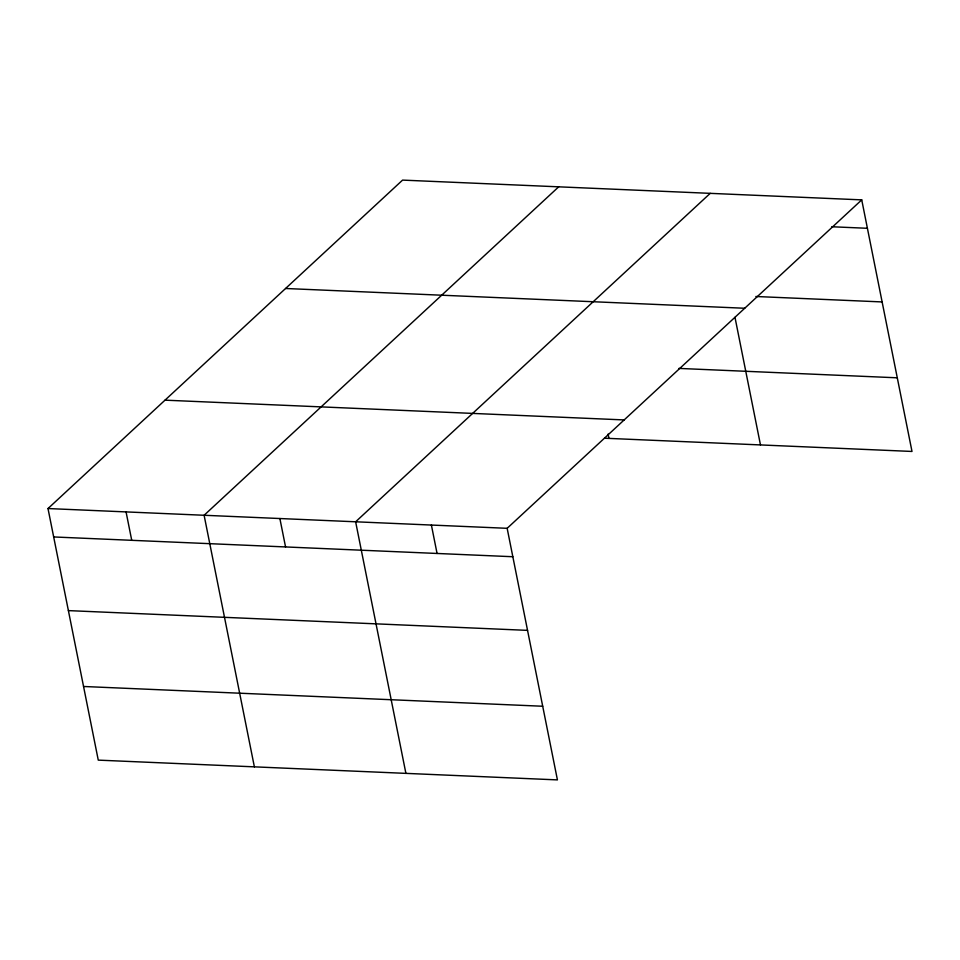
<?xml version="1.0" encoding="UTF-8"?>
<svg xmlns="http://www.w3.org/2000/svg" width="960" height="960" viewBox="0 0 960 960"><rect width="100%" height="100%" fill="white"/><g stroke="black" fill="none" stroke-linecap="round" stroke-linejoin="round"><path stroke-width="1.44" d="M861.732 199.872L507.156 528.312L557.424 779.892L98.268 760.128L48 508.548L402.576 180.108L861.732 199.872L912 451.452L604.548 438.216M558.696 186.828L204.108 515.268L254.376 766.848M710.208 193.356L355.632 521.784L405.9 773.364M831.756 226.752L867.408 228.288M755.856 296.496L882.12 301.932M285.564 288.492L744.72 308.256M678.912 368.412L897.288 377.808M165.012 400.164L624.156 419.928M48 508.548L507.156 528.312M53.676 536.952L512.832 556.728M68.388 610.608L527.544 630.372M83.556 686.484L542.7 706.248M734.976 317.304L760.476 444.936M608.1 434.076L608.964 438.408M431.388 525.048L437.064 553.464M279.876 518.532L285.552 546.936M126.06 511.908L131.736 540.324"/></g></svg>
